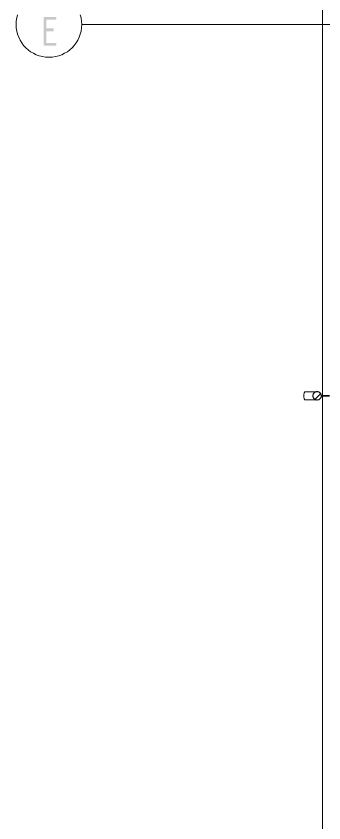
# Model space of a CAD drawing. Header units: millimetres. Extents: x 0 to 1189, y 0 to 841.
# Drawn here: x 194.5 to 232, y 555.9 to 654.4 of the extents above; entities that cross this region are included whole.
import ezdxf

# ---------------------------------------------------------------- set-up
doc = ezdxf.new("R2010")
doc.units = ezdxf.units.MM

msp = doc.modelspace()

# ---------------------------------------------------------------- hatches: boundary and pattern name
h = msp.add_hatch(color=7)
h.dxf.hatch_style = 2
h.paths.add_polyline_path([(197.871453, 650.949952), (197.871453, 654.130464), (197.88128, 654.208194), (197.910796, 654.263651), (197.960053, 654.296888), (198.029101, 654.307955), (199.28036, 654.307955), (199.349408, 654.296888), (199.398664, 654.263651), (199.42818, 654.208194), (199.438007, 654.130464), (199.42818, 654.052648), (199.398664, 653.997001), (199.349408, 653.963575), (199.28036, 653.952421), (198.186197, 653.952421), (198.186197, 652.895742), (198.965064, 652.895742), (199.034199, 652.884588), (199.083645, 652.851162), (199.11335, 652.795515), (199.123263, 652.717699), (199.11335, 652.639969), (199.083645, 652.584512), (199.034199, 652.551275), (198.965064, 652.540208), (198.186197, 652.540208), (198.186197, 651.127443), (199.28036, 651.127443), (199.349408, 651.116376), (199.398664, 651.083139), (199.42818, 651.027682), (199.438007, 650.949952), (199.42818, 650.872911), (199.398664, 650.818969), (199.349408, 650.787248), (199.28036, 650.77687), (198.029101, 650.77687), (197.960053, 650.787248), (197.910796, 650.818969), (197.88128, 650.872911)])
h = msp.add_hatch(color=7)
h.dxf.hatch_style = 2
h.paths.add_polyline_path([(231.068353, 607.466699), (231.131916, 607.493136), (231.158353, 607.556699), (231.131916, 607.620262), (231.068353, 607.646699), (231.055353, 607.646699), (230.99179, 607.620262), (230.965353, 607.556699), (230.99179, 607.493136), (231.055353, 607.466699)])

# ---------------------------------------------------------------- linework, layer by layer
at = {"color": 7, "lineweight": 0}
for points in [[(231.848354, 608.1037), (231.848354, 719.008869)], [(198.529303, 649.371763), (198.120349, 649.392416), (197.723202, 649.453034), (197.339875, 649.551607), (196.972379, 649.686123), (196.622724, 649.85457), (196.292923, 650.054938), (195.984986, 650.285215), (195.700924, 650.54339), (195.442749, 650.827451), (195.212472, 651.135389), (195.012104, 651.46519), (194.843657, 651.814845), (194.709141, 652.182341), (194.610569, 652.565668), (194.54995, 652.962814), (194.529297, 653.371769), (194.54995, 653.780723), (194.610569, 654.17787), (194.709141, 654.561197)], [(202.349465, 654.561197), (202.448038, 654.17787), (202.508656, 653.780723), (202.529309, 653.371769), (202.508656, 652.962814), (202.448038, 652.565668), (202.349465, 652.182341), (202.21495, 651.814845), (202.046502, 651.46519), (201.846135, 651.135389), (201.615858, 650.827451), (201.357683, 650.54339), (201.073621, 650.285215), (200.765684, 650.054938), (200.435882, 649.85457), (200.086228, 649.686123), (199.718731, 649.551607), (199.335404, 649.453034), (198.938258, 649.392416), (198.529303, 649.371763)], [(202.529309, 653.371769), (863.72632, 653.371769)], [(229.582368, 608.056182), (229.585501, 608.156909), (229.594493, 608.250745), (229.608735, 608.335675), (229.627618, 608.409683), (229.650532, 608.470753), (229.676868, 608.51687), (229.706017, 608.546019), (229.737368, 608.556183)], [(230.162352, 608.5567), (229.737351, 608.5567)], [(230.162352, 608.5567), (230.219352, 608.5567)], [(230.219352, 608.5567), (230.274352, 608.5567)], [(230.274352, 608.5567), (230.329352, 608.5567)], [(230.329352, 608.5567), (230.383352, 608.5567)], [(230.383352, 608.5567), (230.436352, 608.5567)], [(230.436352, 608.5567), (230.488352, 608.5567)], [(230.488352, 608.5567), (230.538352, 608.5567)], [(230.538352, 608.5567), (230.587352, 608.5567)], [(230.587352, 608.5567), (230.635352, 608.5567)], [(230.635352, 608.5567), (230.681352, 608.5567)], [(230.678352, 608.0567), (230.688925, 608.161444), (230.719243, 608.259028), (230.76721, 608.347354), (230.830728, 608.424325), (230.907698, 608.487843), (230.996025, 608.53581), (231.093609, 608.566128), (231.198353, 608.5767), (231.303385, 608.566128), (231.401104, 608.53581), (231.489447, 608.487843), (231.566354, 608.424325), (231.62976, 608.347354), (231.677604, 608.259028), (231.707823, 608.161444), (231.718354, 608.0567)], [(230.681352, 608.5567), (230.725352, 608.5567)], [(230.698352, 608.0567), (230.708517, 608.157426), (230.737665, 608.251262), (230.783782, 608.336192), (230.844853, 608.4102), (230.918861, 608.471271), (231.00379, 608.517388), (231.097627, 608.546536), (231.198353, 608.5567), (231.29908, 608.546536), (231.392916, 608.517388), (231.477846, 608.471271), (231.551854, 608.4102), (231.612924, 608.336192), (231.659041, 608.251262), (231.68819, 608.157426), (231.698354, 608.0567)], [(230.725352, 608.5567), (230.768353, 608.5567)], [(230.768353, 608.5567), (230.809353, 608.5567)], [(230.809353, 608.5567), (230.849353, 608.5567)], [(230.849353, 608.5567), (230.886353, 608.5567)], [(230.886353, 608.5567), (230.922353, 608.5567)], [(230.922353, 608.5567), (230.956353, 608.5567)], [(230.956353, 608.5567), (230.988353, 608.5567)], [(230.988353, 608.5567), (231.017353, 608.5567)], [(231.017353, 608.5567), (231.045353, 608.5567)], [(231.045353, 608.5567), (231.068353, 608.5567)], [(229.737368, 607.556181), (229.706017, 607.566345), (229.676868, 607.595494), (229.650532, 607.641611), (229.627618, 607.702682), (229.608735, 607.776689), (229.594493, 607.861619), (229.585501, 607.955455), (229.582368, 608.056182)], [(229.737351, 607.556699), (230.162352, 607.556699)], [(230.186352, 607.556699), (230.162352, 607.556699)], [(230.242352, 607.556699), (230.186352, 607.556699)], [(230.297352, 607.556699), (230.242352, 607.556699)], [(230.352352, 607.556699), (230.297352, 607.556699)], [(230.405352, 607.556699), (230.352352, 607.556699)], [(230.458352, 607.556699), (230.405352, 607.556699)], [(230.509352, 607.556699), (230.458352, 607.556699)], [(230.559352, 607.556699), (230.509352, 607.556699)], [(230.607352, 607.556699), (230.559352, 607.556699)], [(230.654352, 607.556699), (230.607352, 607.556699)], [(230.700352, 607.556699), (230.654352, 607.556699)], [(231.718354, 608.0567), (231.707823, 607.951668), (231.677604, 607.853949), (231.62976, 607.765605), (231.566354, 607.688699), (231.489447, 607.625293), (231.401104, 607.577449), (231.303385, 607.54723), (231.198353, 607.536699), (231.093609, 607.54723), (230.996025, 607.577449), (230.907698, 607.625293), (230.830728, 607.688699), (230.76721, 607.765605), (230.719243, 607.853949), (230.688925, 607.951668), (230.678352, 608.0567)], [(231.698354, 608.0567), (231.68819, 607.955686), (231.659041, 607.861715), (231.612924, 607.776768), (231.551854, 607.702824), (231.477846, 607.641865), (231.392916, 607.595871), (231.29908, 607.566822), (231.198353, 607.556699), (231.097627, 607.566822), (231.00379, 607.595871), (230.918861, 607.641865), (230.844853, 607.702824), (230.783782, 607.776768), (230.737665, 607.861715), (230.708517, 607.955686), (230.698352, 608.0567)], [(230.743353, 607.556699), (230.700352, 607.556699)], [(230.786353, 607.556699), (230.743353, 607.556699)], [(230.826353, 607.556699), (230.786353, 607.556699)], [(230.865353, 607.556699), (230.826353, 607.556699)], [(230.901353, 607.556699), (230.865353, 607.556699)], [(230.936353, 607.556699), (230.901353, 607.556699)], [(230.969353, 607.556699), (230.936353, 607.556699)], [(230.947353, 607.636699), (231.620354, 608.3097)], [(231.000353, 607.556699), (230.969353, 607.556699)], [(231.029353, 607.556699), (231.000353, 607.556699)], [(231.055353, 607.556699), (231.029353, 607.556699)], [(232.698356, 608.1067), (231.707354, 608.1067)], [(231.707354, 608.0067), (232.698356, 608.0067)], [(231.848354, 492.154523), (231.848354, 608.0087)]]:
    msp.add_lwpolyline(points, dxfattribs=at)

doc.saveas('drawing.dxf')
